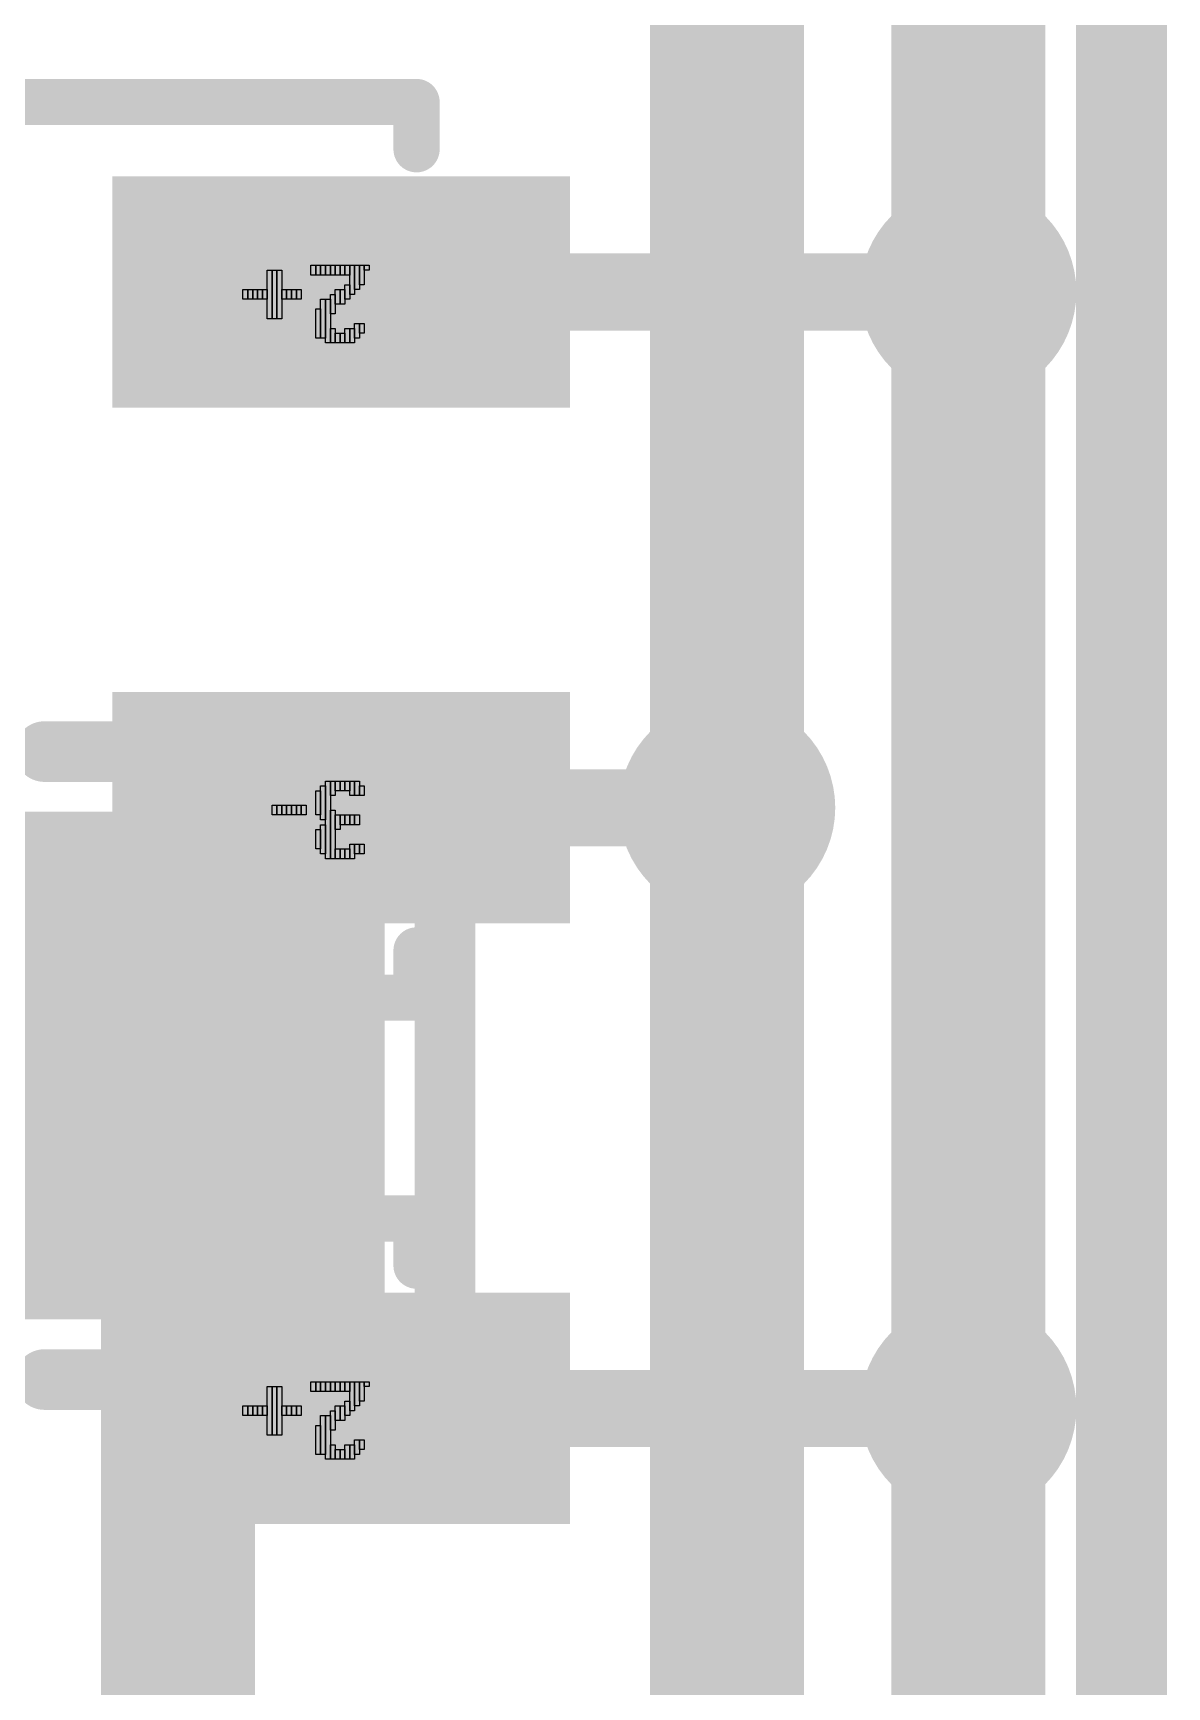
# Model space of a CAD drawing. Header units: millimetres. Extents: x 40.1 to 48.5, y 25.2 to 70.5.
# Drawn here: x 44.81 to 48.55, y 53.35 to 58.8 of the extents above; entities that cross this region are included whole.
import ezdxf

# ---------------------------------------------------------------- set-up
doc = ezdxf.new("R2010")
doc.units = ezdxf.units.MM
for name, color, linetype in [('BottomLayer', 5, 'Continuous'), ('BottomOverlay', 54, 'Continuous'), ('BottomPaste', 16, 'Continuous'), ('BottomSolder', 6, 'Continuous'), ('Mechanical1', 6, 'Continuous'), ('Mechanical15', 56, 'Continuous'), ('MidLayer2', 76, 'Continuous'), ('MultiLayer', 9, 'Continuous'), ('TopLayer', 1, 'Continuous'), ('TopOverlay', 2, 'Continuous'), ('TopPaste', 8, 'Continuous'), ('TopSolder', 216, 'Continuous')]:
    doc.layers.add(name, color=color, linetype=linetype)

# ---------------------------------------------------------------- blocks, each defined once
blk = doc.blocks.new('LC_0805_R_B_2')
at = {"layer": 'BottomLayer'}
for points, const_width in [([(-1.18, 0.735), (-1.18, -0.735)], 0.58), ([(-0.6, 0.735), (-0.6, -0.735)], 0.58), ([(-1.47, 0.3675), (-0.31, 0.3675)], 0.735), ([(-1.47, -0.3675), (-0.31, -0.3675)], 0.735)]:
    blk.add_lwpolyline(points, dxfattribs=dict(at, const_width=const_width))
at = {"layer": 'BottomLayer', "const_width": 0.58}
blk.add_lwpolyline([(-1.18, 0, 1), (-0.6, 0, 1)], format="xyb", close=True, dxfattribs=at)
at = {"layer": 'BottomOverlay', "const_width": 0.2}
for points in [[(-0.45, 1.035), (-1.77, 1.035)], [(-1.77, 1.035), (-1.77, -1.035)], [(-0.45, -1.035), (-1.77, -1.035)]]:
    blk.add_lwpolyline(points, dxfattribs=at)
at = {"layer": 'BottomOverlay', "const_width": 0.1}
for points in [[(-1.82, 1.035, 1), (-1.72, 1.035, 1)], [(-1.82, 1.035, 1), (-1.72, 1.035, 1)], [(-0.5, 1.035, 1), (-0.4, 1.035, 1)], [(-1.82, -1.035, 1), (-1.72, -1.035, 1)], [(-1.82, -1.035, 1), (-1.72, -1.035, 1)], [(-0.5, -1.035, 1), (-0.4, -1.035, 1)]]:
    blk.add_lwpolyline(points, format="xyb", close=True, dxfattribs=at)
at = {"layer": 'BottomPaste'}
for points, const_width in [([(-1.18, 0.735), (-1.18, -0.735)], 0.58), ([(-0.6, 0.735), (-0.6, -0.735)], 0.58), ([(-1.47, 0.3675), (-0.31, 0.3675)], 0.735), ([(-1.47, -0.3675), (-0.31, -0.3675)], 0.735)]:
    blk.add_lwpolyline(points, dxfattribs=dict(at, const_width=const_width))
at = {"layer": 'BottomPaste', "const_width": 0.58}
blk.add_lwpolyline([(-1.18, 0, 1), (-0.6, 0, 1)], format="xyb", close=True, dxfattribs=at)
at = {"layer": 'BottomSolder'}
for points, const_width in [([(-1.2308, 0.8366), (-1.2308, -0.8366)], 0.6816), ([(-0.5492, 0.8366), (-0.5492, -0.8366)], 0.6816), ([(-1.5716, 0.4183), (-0.2084, 0.4183)], 0.8366), ([(-1.5716, -0.4183), (-0.2084, -0.4183)], 0.8366)]:
    blk.add_lwpolyline(points, dxfattribs=dict(at, const_width=const_width))
at = {"layer": 'BottomSolder', "const_width": 0.6816}
blk.add_lwpolyline([(-1.2308, 0, 1), (-0.5492, 0, 1)], format="xyb", close=True, dxfattribs=at)
blk = doc.blocks.new('LED_SMD_4P_L3_2_W2_8_P1_70_TL_10')
at = {"layer": 'Mechanical15'}
for p, q in [((1.328, 0.906), (1.328, 0.938)), ((1.328, 0.938), (1.344, 0.938)), ((1.344, 0.906), (1.344, 0.938)), ((1.344, 0.938), (1.36, 0.938)), ((1.344, 0.938), (1.344, 0.906)), ((1.36, 0.906), (1.36, 0.938)), ((1.36, 0.938), (1.376, 0.938)), ((1.36, 0.938), (1.36, 0.906)), ((1.376, 0.906), (1.376, 0.938)), ((1.376, 0.938), (1.392, 0.938)), ((1.376, 0.938), (1.376, 0.906)), ((1.392, 0.906), (1.392, 0.938)), ((1.392, 0.938), (1.408, 0.938)), ((1.392, 0.938), (1.392, 0.906)), ((1.408, 0.906), (1.408, 0.938)), ((1.408, 0.938), (1.424, 0.938)), ((1.408, 0.938), (1.408, 0.906)), ((1.424, 0.906), (1.424, 0.938)), ((1.424, 0.938), (1.44, 0.938)), ((1.424, 0.938), (1.424, 0.906)), ((1.44, 0.906), (1.44, 0.938)), ((1.44, 0.938), (1.456, 0.938)), ((1.44, 0.938), (1.44, 0.906)), ((1.456, 0.842), (1.456, 0.938)), ((1.456, 0.938), (1.472, 0.938)), ((1.456, 0.938), (1.456, 0.906)), ((1.472, 0.858), (1.472, 0.938)), ((1.472, 0.938), (1.488, 0.938)), ((1.472, 0.938), (1.472, 0.842)), ((1.488, 0.874), (1.488, 0.938)), ((1.488, 0.938), (1.504, 0.938)), ((1.488, 0.938), (1.488, 0.858)), ((1.504, 0.922), (1.504, 0.938)), ((1.504, 0.938), (1.52, 0.938)), ((1.504, 0.938), (1.504, 0.874)), ((1.52, 0.938), (1.52, 0.922)), ((1.184, 0.762), (1.184, 0.922)), ((1.184, 0.922), (1.2, 0.922)), ((1.2, 0.762), (1.2, 0.922)), ((1.2, 0.922), (1.216, 0.922)), ((1.2, 0.922), (1.2, 0.762)), ((1.216, 0.762), (1.216, 0.922)), ((1.216, 0.922), (1.232, 0.922)), ((1.216, 0.922), (1.216, 0.762)), ((1.232, 0.922), (1.232, 0.762)), ((1.344, 0.906), (1.328, 0.906)), ((1.36, 0.906), (1.344, 0.906)), ((1.376, 0.906), (1.36, 0.906)), ((1.392, 0.906), (1.376, 0.906)), ((1.408, 0.906), (1.392, 0.906)), ((1.424, 0.906), (1.408, 0.906)), ((1.44, 0.906), (1.424, 0.906)), ((1.456, 0.906), (1.44, 0.906)), ((1.44, 0.826), (1.44, 0.874)), ((1.44, 0.874), (1.456, 0.874)), ((1.456, 0.874), (1.456, 0.826)), ((1.504, 0.874), (1.488, 0.874)), ((1.52, 0.922), (1.504, 0.922)), ((1.104, 0.826), (1.104, 0.858)), ((1.104, 0.858), (1.12, 0.858)), ((1.12, 0.826), (1.104, 0.826)), ((1.12, 0.826), (1.12, 0.858)), ((1.12, 0.858), (1.136, 0.858)), ((1.12, 0.858), (1.12, 0.826)), ((1.136, 0.826), (1.12, 0.826)), ((1.136, 0.826), (1.136, 0.858)), ((1.136, 0.858), (1.152, 0.858)), ((1.136, 0.858), (1.136, 0.826)), ((1.152, 0.826), (1.136, 0.826)), ((1.152, 0.826), (1.152, 0.858)), ((1.152, 0.858), (1.168, 0.858)), ((1.152, 0.858), (1.152, 0.826)), ((1.168, 0.826), (1.152, 0.826)), ((1.168, 0.826), (1.168, 0.858)), ((1.168, 0.858), (1.184, 0.858)), ((1.168, 0.858), (1.168, 0.826)), ((1.184, 0.826), (1.168, 0.826)), ((1.184, 0.858), (1.184, 0.826)), ((1.232, 0.826), (1.232, 0.858)), ((1.232, 0.858), (1.248, 0.858)), ((1.248, 0.826), (1.232, 0.826)), ((1.248, 0.826), (1.248, 0.858)), ((1.248, 0.858), (1.264, 0.858)), ((1.248, 0.858), (1.248, 0.826)), ((1.264, 0.826), (1.248, 0.826)), ((1.264, 0.826), (1.264, 0.858)), ((1.264, 0.858), (1.28, 0.858)), ((1.264, 0.858), (1.264, 0.826)), ((1.28, 0.826), (1.264, 0.826)), ((1.28, 0.826), (1.28, 0.858)), ((1.28, 0.858), (1.296, 0.858)), ((1.28, 0.858), (1.28, 0.826)), ((1.296, 0.826), (1.28, 0.826)), ((1.296, 0.858), (1.296, 0.826)), ((1.36, 0.698), (1.36, 0.826)), ((1.36, 0.826), (1.376, 0.826)), ((1.376, 0.682), (1.376, 0.826)), ((1.376, 0.826), (1.392, 0.826)), ((1.376, 0.826), (1.376, 0.698)), ((1.392, 0.778), (1.392, 0.842)), ((1.392, 0.842), (1.408, 0.842)), ((1.392, 0.826), (1.392, 0.682)), ((1.408, 0.81), (1.408, 0.858)), ((1.408, 0.858), (1.424, 0.858)), ((1.408, 0.842), (1.408, 0.778)), ((1.424, 0.81), (1.424, 0.858)), ((1.424, 0.858), (1.44, 0.858)), ((1.424, 0.858), (1.424, 0.81)), ((1.44, 0.858), (1.44, 0.81)), ((1.456, 0.826), (1.44, 0.826)), ((1.472, 0.842), (1.456, 0.842)), ((1.488, 0.858), (1.472, 0.858)), ((1.344, 0.698), (1.344, 0.794)), ((1.344, 0.794), (1.36, 0.794)), ((1.36, 0.794), (1.36, 0.698)), ((1.408, 0.778), (1.392, 0.778)), ((1.424, 0.81), (1.408, 0.81)), ((1.44, 0.81), (1.424, 0.81)), ((1.2, 0.762), (1.184, 0.762)), ((1.216, 0.762), (1.2, 0.762)), ((1.232, 0.762), (1.216, 0.762)), ((1.392, 0.682), (1.392, 0.73)), ((1.392, 0.73), (1.408, 0.73)), ((1.408, 0.73), (1.408, 0.682)), ((1.408, 0.682), (1.408, 0.714)), ((1.408, 0.714), (1.424, 0.714)), ((1.424, 0.682), (1.424, 0.714)), ((1.424, 0.714), (1.44, 0.714)), ((1.424, 0.714), (1.424, 0.682)), ((1.44, 0.682), (1.44, 0.73)), ((1.44, 0.73), (1.456, 0.73)), ((1.44, 0.714), (1.44, 0.682)), ((1.456, 0.682), (1.456, 0.73)), ((1.456, 0.73), (1.472, 0.73)), ((1.456, 0.73), (1.456, 0.682)), ((1.472, 0.698), (1.472, 0.746)), ((1.472, 0.746), (1.488, 0.746)), ((1.472, 0.73), (1.472, 0.682)), ((1.488, 0.714), (1.488, 0.746)), ((1.488, 0.746), (1.504, 0.746)), ((1.488, 0.746), (1.488, 0.698)), ((1.504, 0.714), (1.488, 0.714)), ((1.504, 0.746), (1.504, 0.714)), ((1.36, 0.698), (1.344, 0.698)), ((1.376, 0.698), (1.36, 0.698)), ((1.392, 0.682), (1.376, 0.682)), ((1.408, 0.682), (1.392, 0.682)), ((1.424, 0.682), (1.408, 0.682)), ((1.44, 0.682), (1.424, 0.682)), ((1.456, 0.682), (1.44, 0.682)), ((1.472, 0.682), (1.456, 0.682)), ((1.488, 0.698), (1.472, 0.698))]:
    blk.add_line(p, q, dxfattribs=at)
at = {"layer": 'TopLayer'}
for points, const_width in [([(1.1013, 1.13), (1.1013, 0.57)], 0.6525), ([(1.7538, 1.13), (1.7538, 0.57)], 0.6525), ([(2.08, 0.99), (0.775, 0.99)], 0.28), ([(2.08, 0.71), (0.775, 0.71)], 0.28)]:
    blk.add_lwpolyline(points, dxfattribs=dict(at, const_width=const_width))
at = {"layer": 'TopLayer', "const_width": 0.28}
blk.add_lwpolyline([(1.2875, 0.85, 1), (1.5675, 0.85, 1)], format="xyb", close=True, dxfattribs=at)
at = {"layer": 'TopOverlay', "const_width": 0.1524}
for points in [[(-1.6762, 1.4762), (1.6762, 1.4762)], [(1.6762, 1.3205), (1.6762, 1.4762)]]:
    blk.add_lwpolyline(points, dxfattribs=at)
at = {"layer": 'TopOverlay', "const_width": 0.0762}
for points in [[(1.6381, 1.4762, 1), (1.7143, 1.4762, 1)], [(1.6381, 1.4762, 1), (1.7143, 1.4762, 1)], [(1.6381, 1.3205, 1), (1.7143, 1.3205, 1)]]:
    blk.add_lwpolyline(points, format="xyb", close=True, dxfattribs=at)
at = {"layer": 'TopPaste'}
for points, const_width in [([(1.1013, 1.13), (1.1013, 0.57)], 0.6525), ([(1.7538, 1.13), (1.7538, 0.57)], 0.6525), ([(2.08, 0.99), (0.775, 0.99)], 0.28), ([(2.08, 0.71), (0.775, 0.71)], 0.28)]:
    blk.add_lwpolyline(points, dxfattribs=dict(at, const_width=const_width))
at = {"layer": 'TopPaste', "const_width": 0.28}
blk.add_lwpolyline([(1.2875, 0.85, 1), (1.5675, 0.85, 1)], format="xyb", close=True, dxfattribs=at)
at = {"layer": 'TopSolder'}
for points, const_width in [([(1.0505, 1.2316), (1.0505, 0.4684)], 0.7541), ([(1.8046, 1.2316), (1.8046, 0.4684)], 0.7541), ([(2.1816, 1.0408), (0.6734, 1.0408)], 0.3816), ([(2.1816, 0.6592), (0.6734, 0.6592)], 0.3816)]:
    blk.add_lwpolyline(points, dxfattribs=dict(at, const_width=const_width))
at = {"layer": 'TopSolder', "const_width": 0.3816}
blk.add_lwpolyline([(1.2367, 0.85, 1), (1.6183, 0.85, 1)], format="xyb", close=True, dxfattribs=at)
blk = doc.blocks.new('LED_SMD_4P_L3_2_W2_8_P1_70_TL_11')
at = {"layer": 'Mechanical15'}
for p, q in [((1.328, 0.906), (1.328, 0.938)), ((1.328, 0.938), (1.344, 0.938)), ((1.344, 0.906), (1.344, 0.938)), ((1.344, 0.938), (1.36, 0.938)), ((1.344, 0.938), (1.344, 0.906)), ((1.36, 0.906), (1.36, 0.938)), ((1.36, 0.938), (1.376, 0.938)), ((1.36, 0.938), (1.36, 0.906)), ((1.376, 0.906), (1.376, 0.938)), ((1.376, 0.938), (1.392, 0.938)), ((1.376, 0.938), (1.376, 0.906)), ((1.392, 0.906), (1.392, 0.938)), ((1.392, 0.938), (1.408, 0.938)), ((1.392, 0.938), (1.392, 0.906)), ((1.408, 0.906), (1.408, 0.938)), ((1.408, 0.938), (1.424, 0.938)), ((1.408, 0.938), (1.408, 0.906)), ((1.424, 0.906), (1.424, 0.938)), ((1.424, 0.938), (1.44, 0.938)), ((1.424, 0.938), (1.424, 0.906)), ((1.44, 0.906), (1.44, 0.938)), ((1.44, 0.938), (1.456, 0.938)), ((1.44, 0.938), (1.44, 0.906)), ((1.456, 0.842), (1.456, 0.938)), ((1.456, 0.938), (1.472, 0.938)), ((1.456, 0.938), (1.456, 0.906)), ((1.472, 0.858), (1.472, 0.938)), ((1.472, 0.938), (1.488, 0.938)), ((1.472, 0.938), (1.472, 0.842)), ((1.488, 0.874), (1.488, 0.938)), ((1.488, 0.938), (1.504, 0.938)), ((1.488, 0.938), (1.488, 0.858)), ((1.504, 0.922), (1.504, 0.938)), ((1.504, 0.938), (1.52, 0.938)), ((1.504, 0.938), (1.504, 0.874)), ((1.52, 0.938), (1.52, 0.922)), ((1.184, 0.762), (1.184, 0.922)), ((1.184, 0.922), (1.2, 0.922)), ((1.2, 0.762), (1.2, 0.922)), ((1.2, 0.922), (1.216, 0.922)), ((1.2, 0.922), (1.2, 0.762)), ((1.216, 0.762), (1.216, 0.922)), ((1.216, 0.922), (1.232, 0.922)), ((1.216, 0.922), (1.216, 0.762)), ((1.232, 0.922), (1.232, 0.762)), ((1.344, 0.906), (1.328, 0.906)), ((1.36, 0.906), (1.344, 0.906)), ((1.376, 0.906), (1.36, 0.906)), ((1.392, 0.906), (1.376, 0.906)), ((1.408, 0.906), (1.392, 0.906)), ((1.424, 0.906), (1.408, 0.906)), ((1.44, 0.906), (1.424, 0.906)), ((1.456, 0.906), (1.44, 0.906)), ((1.44, 0.826), (1.44, 0.874)), ((1.44, 0.874), (1.456, 0.874)), ((1.456, 0.874), (1.456, 0.826)), ((1.504, 0.874), (1.488, 0.874)), ((1.52, 0.922), (1.504, 0.922)), ((1.104, 0.826), (1.104, 0.858)), ((1.104, 0.858), (1.12, 0.858)), ((1.12, 0.826), (1.104, 0.826)), ((1.12, 0.826), (1.12, 0.858)), ((1.12, 0.858), (1.136, 0.858)), ((1.12, 0.858), (1.12, 0.826)), ((1.136, 0.826), (1.12, 0.826)), ((1.136, 0.826), (1.136, 0.858)), ((1.136, 0.858), (1.152, 0.858)), ((1.136, 0.858), (1.136, 0.826)), ((1.152, 0.826), (1.136, 0.826)), ((1.152, 0.826), (1.152, 0.858)), ((1.152, 0.858), (1.168, 0.858)), ((1.152, 0.858), (1.152, 0.826)), ((1.168, 0.826), (1.152, 0.826)), ((1.168, 0.826), (1.168, 0.858)), ((1.168, 0.858), (1.184, 0.858)), ((1.168, 0.858), (1.168, 0.826)), ((1.184, 0.826), (1.168, 0.826)), ((1.184, 0.858), (1.184, 0.826)), ((1.232, 0.826), (1.232, 0.858)), ((1.232, 0.858), (1.248, 0.858)), ((1.248, 0.826), (1.232, 0.826)), ((1.248, 0.826), (1.248, 0.858)), ((1.248, 0.858), (1.264, 0.858)), ((1.248, 0.858), (1.248, 0.826)), ((1.264, 0.826), (1.248, 0.826)), ((1.264, 0.826), (1.264, 0.858)), ((1.264, 0.858), (1.28, 0.858)), ((1.264, 0.858), (1.264, 0.826)), ((1.28, 0.826), (1.264, 0.826)), ((1.28, 0.826), (1.28, 0.858)), ((1.28, 0.858), (1.296, 0.858)), ((1.28, 0.858), (1.28, 0.826)), ((1.296, 0.826), (1.28, 0.826)), ((1.296, 0.858), (1.296, 0.826)), ((1.36, 0.698), (1.36, 0.826)), ((1.36, 0.826), (1.376, 0.826)), ((1.376, 0.682), (1.376, 0.826)), ((1.376, 0.826), (1.392, 0.826)), ((1.376, 0.826), (1.376, 0.698)), ((1.392, 0.778), (1.392, 0.842)), ((1.392, 0.842), (1.408, 0.842)), ((1.392, 0.826), (1.392, 0.682)), ((1.408, 0.81), (1.408, 0.858)), ((1.408, 0.858), (1.424, 0.858)), ((1.408, 0.842), (1.408, 0.778)), ((1.424, 0.81), (1.424, 0.858)), ((1.424, 0.858), (1.44, 0.858)), ((1.424, 0.858), (1.424, 0.81)), ((1.44, 0.858), (1.44, 0.81)), ((1.456, 0.826), (1.44, 0.826)), ((1.472, 0.842), (1.456, 0.842)), ((1.488, 0.858), (1.472, 0.858)), ((1.344, 0.698), (1.344, 0.794)), ((1.344, 0.794), (1.36, 0.794)), ((1.36, 0.794), (1.36, 0.698)), ((1.408, 0.778), (1.392, 0.778)), ((1.424, 0.81), (1.408, 0.81)), ((1.44, 0.81), (1.424, 0.81)), ((1.2, 0.762), (1.184, 0.762)), ((1.216, 0.762), (1.2, 0.762)), ((1.232, 0.762), (1.216, 0.762)), ((1.392, 0.682), (1.392, 0.73)), ((1.392, 0.73), (1.408, 0.73)), ((1.408, 0.73), (1.408, 0.682)), ((1.408, 0.682), (1.408, 0.714)), ((1.408, 0.714), (1.424, 0.714)), ((1.424, 0.682), (1.424, 0.714)), ((1.424, 0.714), (1.44, 0.714)), ((1.424, 0.714), (1.424, 0.682)), ((1.44, 0.682), (1.44, 0.73)), ((1.44, 0.73), (1.456, 0.73)), ((1.44, 0.714), (1.44, 0.682)), ((1.456, 0.682), (1.456, 0.73)), ((1.456, 0.73), (1.472, 0.73)), ((1.456, 0.73), (1.456, 0.682)), ((1.472, 0.698), (1.472, 0.746)), ((1.472, 0.746), (1.488, 0.746)), ((1.472, 0.73), (1.472, 0.682)), ((1.488, 0.714), (1.488, 0.746)), ((1.488, 0.746), (1.504, 0.746)), ((1.488, 0.746), (1.488, 0.698)), ((1.504, 0.714), (1.488, 0.714)), ((1.504, 0.746), (1.504, 0.714)), ((1.36, 0.698), (1.344, 0.698)), ((1.376, 0.698), (1.36, 0.698)), ((1.392, 0.682), (1.376, 0.682)), ((1.408, 0.682), (1.392, 0.682)), ((1.424, 0.682), (1.408, 0.682)), ((1.44, 0.682), (1.424, 0.682)), ((1.456, 0.682), (1.44, 0.682)), ((1.472, 0.682), (1.456, 0.682)), ((1.488, 0.698), (1.472, 0.698)), ((1.376, -1.018), (1.376, -0.762)), ((1.376, -0.762), (1.392, -0.762)), ((1.392, -0.81), (1.392, -0.762)), ((1.392, -0.762), (1.408, -0.762)), ((1.392, -0.762), (1.392, -1.018)), ((1.408, -0.794), (1.408, -0.762)), ((1.408, -0.762), (1.424, -0.762)), ((1.408, -0.762), (1.408, -0.81)), ((1.424, -0.794), (1.424, -0.762)), ((1.424, -0.762), (1.44, -0.762)), ((1.424, -0.762), (1.424, -0.794)), ((1.44, -0.794), (1.44, -0.762)), ((1.44, -0.762), (1.456, -0.762)), ((1.44, -0.762), (1.44, -0.794)), ((1.456, -0.81), (1.456, -0.762)), ((1.456, -0.762), (1.472, -0.762)), ((1.456, -0.762), (1.456, -0.794)), ((1.472, -0.81), (1.472, -0.762)), ((1.472, -0.762), (1.488, -0.762)), ((1.472, -0.762), (1.472, -0.81)), ((1.488, -0.762), (1.488, -0.81)), ((1.344, -0.874), (1.344, -0.794)), ((1.344, -0.794), (1.36, -0.794)), ((1.36, -0.89), (1.36, -0.778)), ((1.36, -0.778), (1.376, -0.778)), ((1.36, -0.794), (1.36, -0.874)), ((1.376, -0.778), (1.376, -0.89)), ((1.408, -0.81), (1.392, -0.81)), ((1.424, -0.794), (1.408, -0.794)), ((1.44, -0.794), (1.424, -0.794)), ((1.456, -0.794), (1.44, -0.794)), ((1.472, -0.81), (1.456, -0.81)), ((1.488, -0.81), (1.472, -0.81)), ((1.488, -0.81), (1.488, -0.778)), ((1.488, -0.778), (1.504, -0.778)), ((1.504, -0.81), (1.488, -0.81)), ((1.504, -0.778), (1.504, -0.81)), ((1.2, -0.874), (1.2, -0.842)), ((1.2, -0.842), (1.216, -0.842)), ((1.216, -0.874), (1.216, -0.842)), ((1.216, -0.842), (1.232, -0.842)), ((1.216, -0.842), (1.216, -0.874)), ((1.232, -0.874), (1.232, -0.842)), ((1.232, -0.842), (1.248, -0.842)), ((1.232, -0.842), (1.232, -0.874)), ((1.248, -0.874), (1.248, -0.842)), ((1.248, -0.842), (1.264, -0.842)), ((1.248, -0.842), (1.248, -0.874)), ((1.264, -0.874), (1.264, -0.842)), ((1.264, -0.842), (1.28, -0.842)), ((1.264, -0.842), (1.264, -0.874)), ((1.28, -0.874), (1.28, -0.842)), ((1.28, -0.842), (1.296, -0.842)), ((1.28, -0.842), (1.28, -0.874)), ((1.296, -0.874), (1.296, -0.842)), ((1.296, -0.842), (1.312, -0.842)), ((1.296, -0.842), (1.296, -0.874)), ((1.312, -0.842), (1.312, -0.874)), ((1.392, -1.018), (1.392, -0.858)), ((1.392, -0.858), (1.408, -0.858)), ((1.408, -0.858), (1.408, -1.018)), ((1.216, -0.874), (1.2, -0.874)), ((1.232, -0.874), (1.216, -0.874)), ((1.248, -0.874), (1.232, -0.874)), ((1.264, -0.874), (1.248, -0.874)), ((1.28, -0.874), (1.264, -0.874)), ((1.296, -0.874), (1.28, -0.874)), ((1.312, -0.874), (1.296, -0.874)), ((1.36, -0.874), (1.344, -0.874)), ((1.344, -0.986), (1.344, -0.922)), ((1.344, -0.922), (1.36, -0.922)), ((1.376, -0.89), (1.36, -0.89)), ((1.36, -1.002), (1.36, -0.906)), ((1.36, -0.906), (1.376, -0.906)), ((1.36, -0.922), (1.36, -0.986)), ((1.376, -0.906), (1.376, -1.002)), ((1.408, -0.922), (1.408, -0.874)), ((1.408, -0.874), (1.424, -0.874)), ((1.424, -0.922), (1.408, -0.922)), ((1.424, -0.906), (1.424, -0.874)), ((1.424, -0.874), (1.44, -0.874)), ((1.424, -0.874), (1.424, -0.922)), ((1.44, -0.906), (1.424, -0.906)), ((1.44, -0.906), (1.44, -0.874)), ((1.44, -0.874), (1.456, -0.874)), ((1.44, -0.874), (1.44, -0.906)), ((1.456, -0.906), (1.44, -0.906)), ((1.456, -0.906), (1.456, -0.874)), ((1.456, -0.874), (1.472, -0.874)), ((1.456, -0.874), (1.456, -0.906)), ((1.472, -0.906), (1.456, -0.906)), ((1.472, -0.906), (1.472, -0.874)), ((1.472, -0.874), (1.488, -0.874)), ((1.472, -0.874), (1.472, -0.906)), ((1.488, -0.906), (1.472, -0.906)), ((1.488, -0.874), (1.488, -0.906)), ((1.456, -1.018), (1.456, -0.97)), ((1.456, -0.97), (1.472, -0.97)), ((1.472, -1.002), (1.472, -0.97)), ((1.472, -0.97), (1.488, -0.97)), ((1.472, -0.97), (1.472, -1.018)), ((1.488, -1.002), (1.488, -0.97)), ((1.488, -0.97), (1.504, -0.97)), ((1.488, -0.97), (1.488, -1.002)), ((1.504, -0.97), (1.504, -1.002)), ((1.36, -0.986), (1.344, -0.986)), ((1.376, -1.002), (1.36, -1.002)), ((1.392, -1.018), (1.376, -1.018)), ((1.408, -1.018), (1.392, -1.018)), ((1.408, -1.018), (1.408, -0.986)), ((1.408, -0.986), (1.424, -0.986)), ((1.424, -1.018), (1.408, -1.018)), ((1.424, -1.018), (1.424, -0.986)), ((1.424, -0.986), (1.44, -0.986)), ((1.424, -0.986), (1.424, -1.018)), ((1.44, -1.018), (1.424, -1.018)), ((1.44, -1.018), (1.44, -0.986)), ((1.44, -0.986), (1.456, -0.986)), ((1.44, -0.986), (1.44, -1.018)), ((1.456, -1.018), (1.44, -1.018)), ((1.456, -0.986), (1.456, -1.018)), ((1.472, -1.018), (1.456, -1.018)), ((1.488, -1.002), (1.472, -1.002)), ((1.504, -1.002), (1.488, -1.002))]:
    blk.add_line(p, q, dxfattribs=at)
at = {"layer": 'TopLayer'}
for points, const_width in [([(1.1013, 1.13), (1.1013, 0.57)], 0.6525), ([(1.7538, 1.13), (1.7538, 0.57)], 0.6525), ([(2.08, 0.99), (0.775, 0.99)], 0.28), ([(2.08, 0.71), (0.775, 0.71)], 0.28), ([(1.1013, -0.57), (1.1013, -1.13)], 0.6525), ([(1.7538, -0.57), (1.7538, -1.13)], 0.6525), ([(2.08, -0.71), (0.775, -0.71)], 0.28), ([(2.08, -0.99), (0.775, -0.99)], 0.28)]:
    blk.add_lwpolyline(points, dxfattribs=dict(at, const_width=const_width))
at = {"layer": 'TopLayer', "const_width": 0.28}
for points in [[(1.2875, 0.85, 1), (1.5675, 0.85, 1)], [(1.2875, -0.85, 1), (1.5675, -0.85, 1)]]:
    blk.add_lwpolyline(points, format="xyb", close=True, dxfattribs=at)
at = {"layer": 'TopOverlay', "const_width": 0.1524}
for points in [[(-1.6762, 1.4762), (1.6762, 1.4762)], [(1.6762, 1.3205), (1.6762, 1.4762)], [(1.6762, -1.4762), (1.6762, -1.3205)], [(-1.6762, -1.4762), (1.6762, -1.4762)]]:
    blk.add_lwpolyline(points, dxfattribs=at)
at = {"layer": 'TopOverlay', "const_width": 0.0762}
for points in [[(1.6381, 1.4762, 1), (1.7143, 1.4762, 1)], [(1.6381, 1.4762, 1), (1.7143, 1.4762, 1)], [(1.6381, 1.3205, 1), (1.7143, 1.3205, 1)], [(1.6381, -1.3205, 1), (1.7143, -1.3205, 1)], [(1.6381, -1.4762, 1), (1.7143, -1.4762, 1)], [(1.6381, -1.4762, 1), (1.7143, -1.4762, 1)]]:
    blk.add_lwpolyline(points, format="xyb", close=True, dxfattribs=at)
at = {"layer": 'TopPaste'}
for points, const_width in [([(1.1013, 1.13), (1.1013, 0.57)], 0.6525), ([(1.7538, 1.13), (1.7538, 0.57)], 0.6525), ([(2.08, 0.99), (0.775, 0.99)], 0.28), ([(2.08, 0.71), (0.775, 0.71)], 0.28), ([(1.1013, -0.57), (1.1013, -1.13)], 0.6525), ([(1.7538, -0.57), (1.7538, -1.13)], 0.6525), ([(2.08, -0.71), (0.775, -0.71)], 0.28), ([(2.08, -0.99), (0.775, -0.99)], 0.28)]:
    blk.add_lwpolyline(points, dxfattribs=dict(at, const_width=const_width))
at = {"layer": 'TopPaste', "const_width": 0.28}
for points in [[(1.2875, 0.85, 1), (1.5675, 0.85, 1)], [(1.2875, -0.85, 1), (1.5675, -0.85, 1)]]:
    blk.add_lwpolyline(points, format="xyb", close=True, dxfattribs=at)
at = {"layer": 'TopSolder'}
for points, const_width in [([(1.0505, 1.2316), (1.0505, 0.4684)], 0.7541), ([(1.8046, 1.2316), (1.8046, 0.4684)], 0.7541), ([(2.1816, 1.0408), (0.6734, 1.0408)], 0.3816), ([(2.1816, 0.6592), (0.6734, 0.6592)], 0.3816), ([(1.0505, -0.4684), (1.0505, -1.2316)], 0.7541), ([(1.8046, -0.4684), (1.8046, -1.2316)], 0.7541), ([(2.1816, -0.6592), (0.6734, -0.6592)], 0.3816), ([(2.1816, -1.0408), (0.6734, -1.0408)], 0.3816)]:
    blk.add_lwpolyline(points, dxfattribs=dict(at, const_width=const_width))
at = {"layer": 'TopSolder', "const_width": 0.3816}
for points in [[(1.2367, 0.85, 1), (1.6183, 0.85, 1)], [(1.2367, -0.85, 1), (1.6183, -0.85, 1)]]:
    blk.add_lwpolyline(points, format="xyb", close=True, dxfattribs=at)

msp = doc.modelspace()

# ---------------------------------------------------------------- linework, layer by layer
at = {"layer": 'BottomLayer', "const_width": 0.508}
for points in [[(47.895, 57.95), (47.895, 64.95)], [(47.1, 56.25), (47.1, 63.25)], [(47.895, 54.27), (47.895, 57.95)], [(47.1, 52.57), (47.1, 56.25)], [(45.29, 51.9716), (45.29, 55.4)], [(47.895, 50.59), (47.895, 54.27)]]:
    msp.add_lwpolyline(points, dxfattribs=at)
at = {"layer": 'BottomLayer'}
for points, const_width in [([(47.6913, 57.95, 1), (48.0987, 57.95, 1)], 0.1026), ([(47.768, 57.95, 1), (48.022, 57.95, 1)], 0.254), ([(47.768, 57.95, 1), (48.022, 57.95, 1)], 0.254), ([(46.8963, 56.25, 1), (47.3037, 56.25, 1)], 0.1026), ([(46.973, 56.25, 1), (47.227, 56.25, 1)], 0.254), ([(46.973, 56.25, 1), (47.227, 56.25, 1)], 0.254), ([(45.163, 55.4, 1), (45.417, 55.4, 1)], 0.254), ([(47.6913, 54.27, 1), (48.0987, 54.27, 1)], 0.1026), ([(47.768, 54.27, 1), (48.022, 54.27, 1)], 0.254), ([(47.768, 54.27, 1), (48.022, 54.27, 1)], 0.254)]:
    msp.add_lwpolyline(points, format="xyb", close=True, dxfattribs=dict(at, const_width=const_width))
at = {"layer": 'BottomSolder', "const_width": 0.2042}
for points in [[(47.6405, 57.95, 1), (48.1495, 57.95, 1)], [(46.8455, 56.25, 1), (47.3545, 56.25, 1)], [(47.6405, 54.27, 1), (48.1495, 54.27, 1)]]:
    msp.add_lwpolyline(points, format="xyb", close=True, dxfattribs=at)
at = {"layer": 'Mechanical1', "const_width": 0.3}
msp.add_lwpolyline([(48.4, 26.4), (48.4, 69.4)], dxfattribs=at)
at = {"layer": 'MidLayer2', "const_width": 0.1026}
for points in [[(47.6913, 57.95, 1), (48.0987, 57.95, 1)], [(46.8963, 56.25, 1), (47.3037, 56.25, 1)], [(47.6913, 54.27, 1), (48.0987, 54.27, 1)]]:
    msp.add_lwpolyline(points, format="xyb", close=True, dxfattribs=at)
at = {"layer": 'MultiLayer', "const_width": 0.1026}
for points in [[(47.6913, 57.95, 1), (48.0987, 57.95, 1)], [(46.8963, 56.25, 1), (47.3037, 56.25, 1)], [(47.6913, 54.27, 1), (48.0987, 54.27, 1)]]:
    msp.add_lwpolyline(points, format="xyb", close=True, dxfattribs=at)
at = {"layer": 'TopLayer'}
for points, const_width in [([(47.6913, 57.95, 1), (48.0987, 57.95, 1)], 0.1026), ([(45.764, 57.95, 1), (45.891, 57.95, 1)], 0.127), ([(47.8315, 57.95, 1), (47.9585, 57.95, 1)], 0.127), ([(46.8963, 56.25, 1), (47.3037, 56.25, 1)], 0.1026), ([(45.764, 56.25, 1), (45.891, 56.25, 1)], 0.127), ([(47.0365, 56.25, 1), (47.1635, 56.25, 1)], 0.127), ([(47.6913, 54.27, 1), (48.0987, 54.27, 1)], 0.1026), ([(45.764, 54.27, 1), (45.891, 54.27, 1)], 0.127), ([(47.8315, 54.27, 1), (47.9585, 54.27, 1)], 0.127)]:
    msp.add_lwpolyline(points, format="xyb", close=True, dxfattribs=dict(at, const_width=const_width))
at = {"layer": 'TopLayer', "const_width": 0.254}
for points in [[(45.8275, 57.95), (47.895, 57.95)], [(45.8275, 56.25), (47.1, 56.25)], [(45.8275, 54.27), (47.895, 54.27)]]:
    msp.add_lwpolyline(points, dxfattribs=at)
at = {"layer": 'TopSolder', "const_width": 0.2042}
for points in [[(47.6405, 57.95, 1), (48.1495, 57.95, 1)], [(46.8455, 56.25, 1), (47.3545, 56.25, 1)], [(47.6405, 54.27, 1), (48.1495, 54.27, 1)]]:
    msp.add_lwpolyline(points, format="xyb", close=True, dxfattribs=at)

# ---------------------------------------------------------------- block references
for name, p, rotation in [('LED_SMD_4P_L3_2_W2_8_P1_70_TL_11', (44.4, 57.1), 360), ('LC_0805_R_B_2', (44.4, 55.4), 180), ('LED_SMD_4P_L3_2_W2_8_P1_70_TL_10', (44.4, 53.42), 360)]:
    msp.add_blockref(name, p, dxfattribs=dict(rotation=rotation))

doc.saveas('drawing.dxf')
